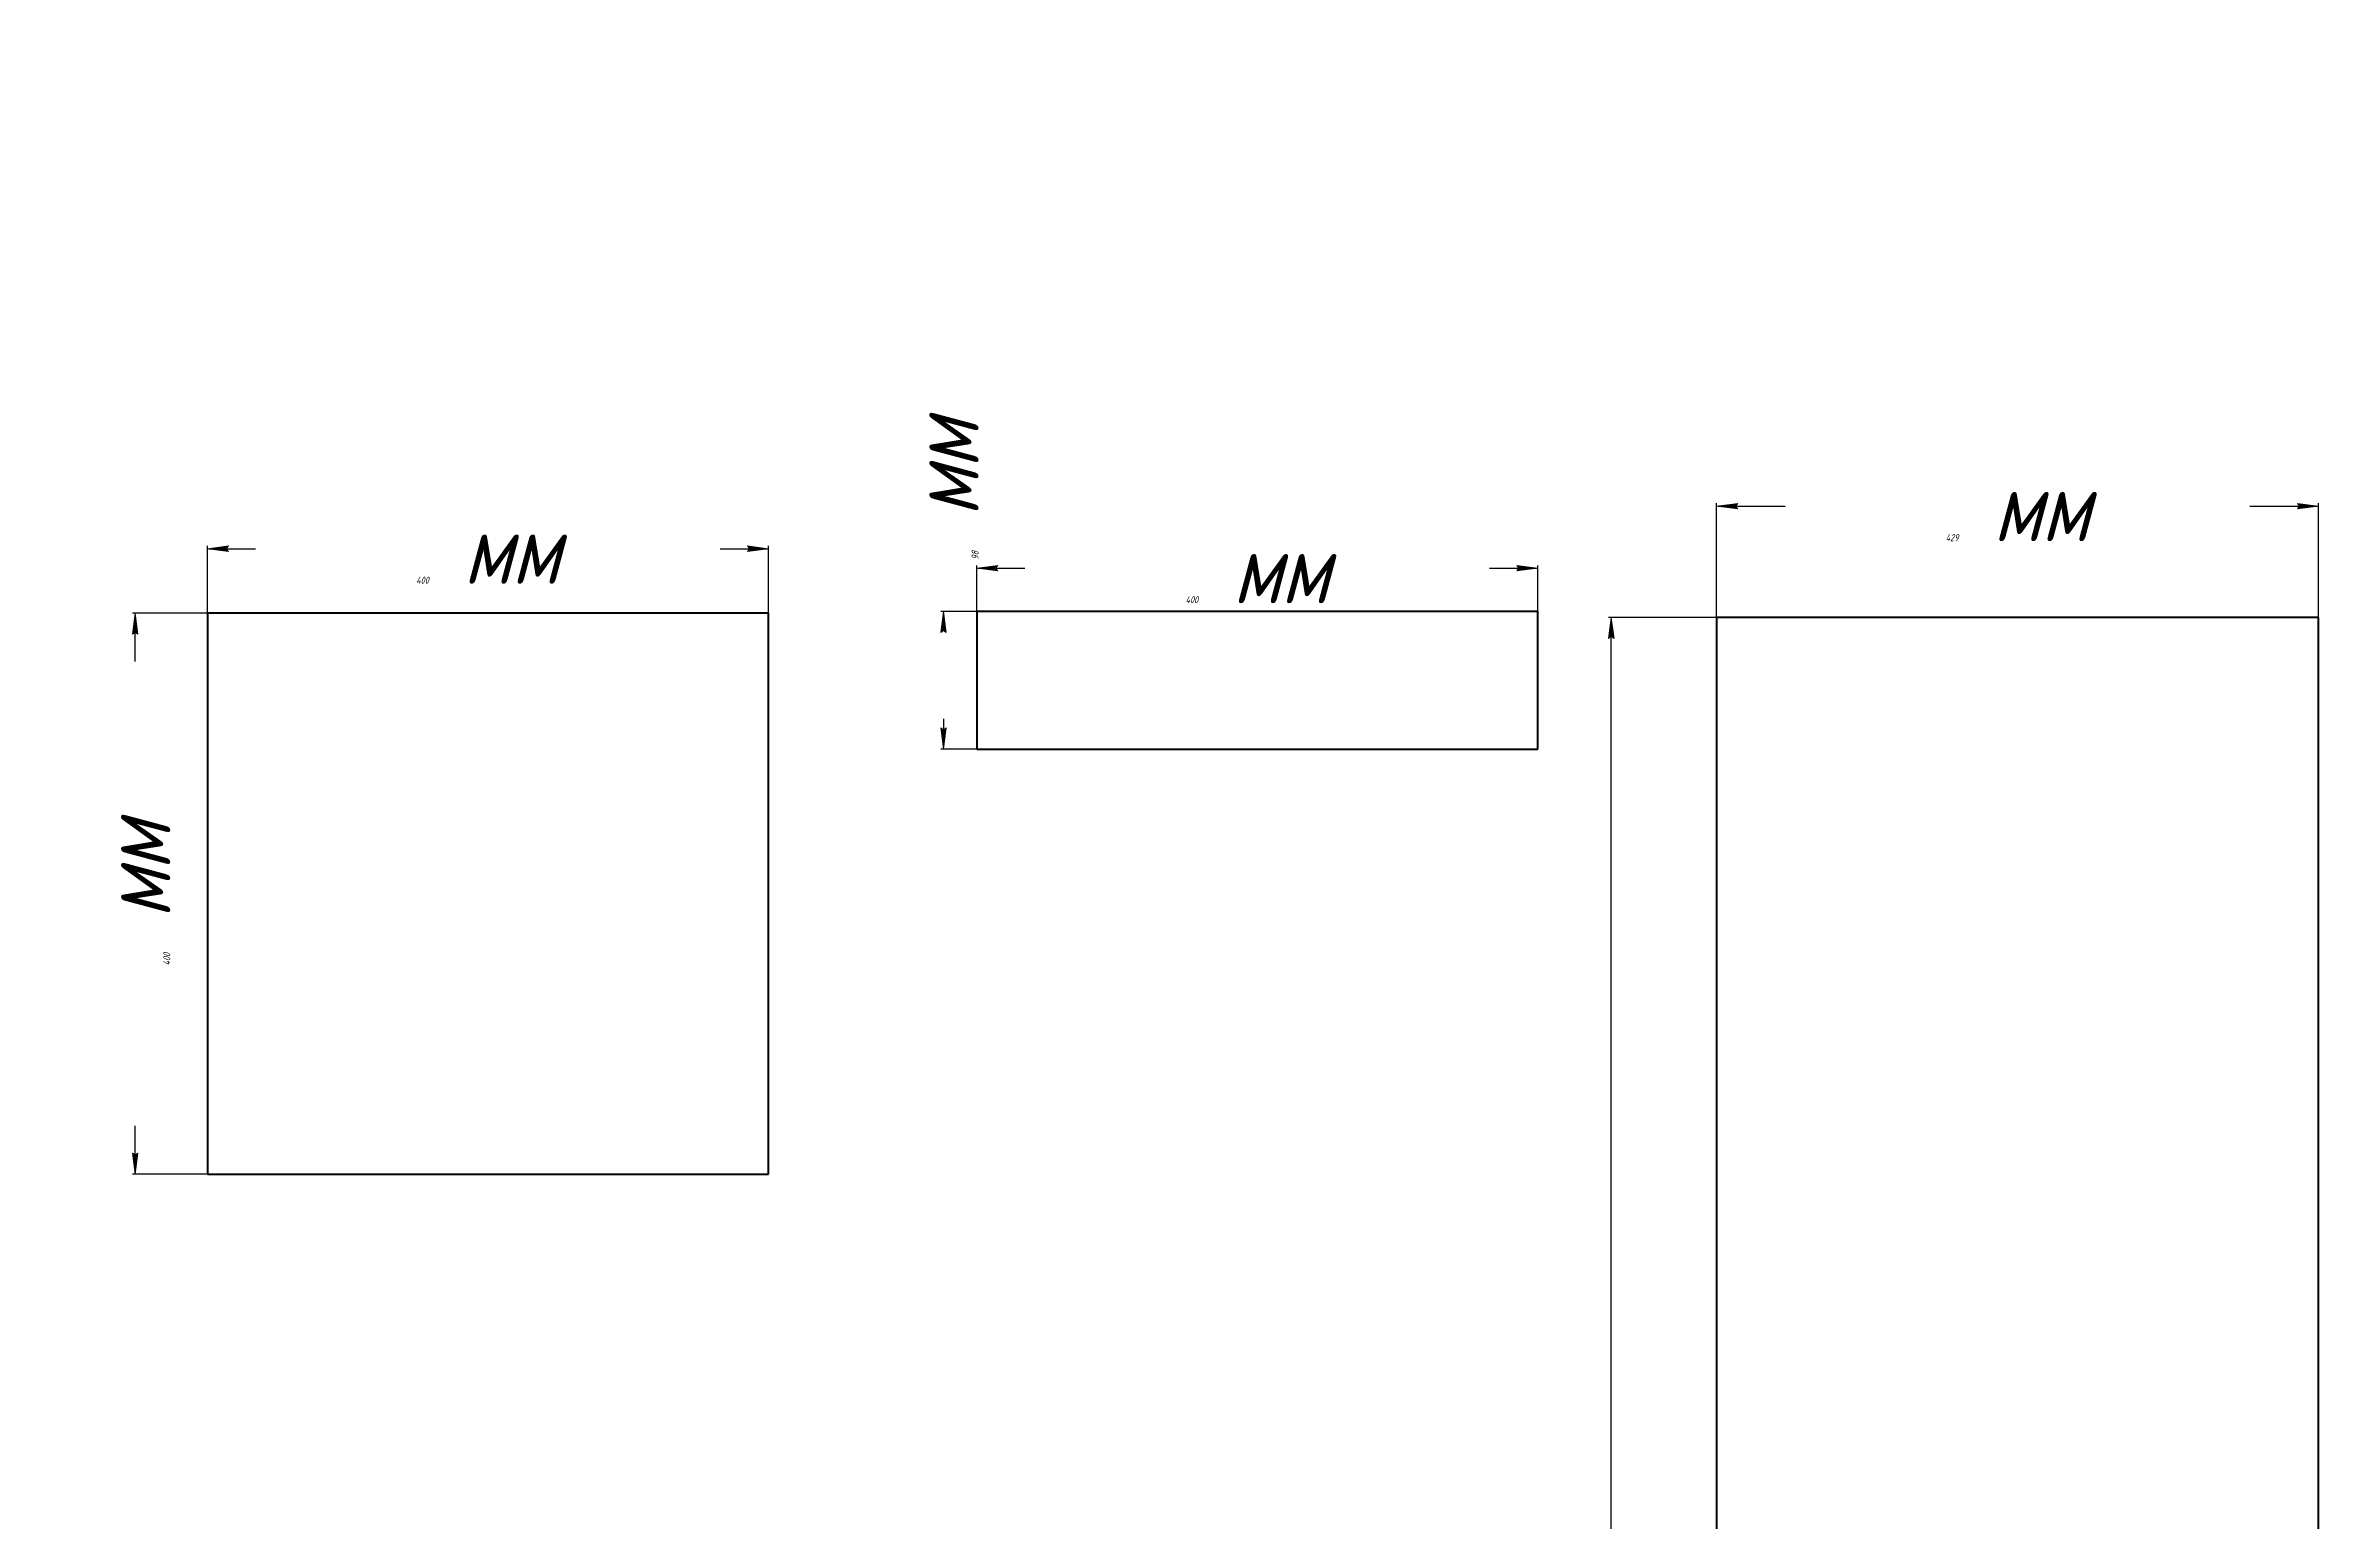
# Model space of a CAD drawing. Header units: millimetres. Extents: x -961 to 2056, y -963 to 1329.
# Drawn here: x 436 to 2056, y 259 to 1311 of the extents above; entities that cross this region are included whole.
import ezdxf

# ---------------------------------------------------------------- set-up
doc = ezdxf.new("R2010")
doc.units = ezdxf.units.MM
doc.linetypes.add('K5LT_BASIC', pattern=[0])
doc.linetypes.add('K5LT_THIN', pattern=[0])
doc.styles.add('KDIMTEXTSTYLE', font='GOST_AU.SHX', dxfattribs={"width": 0.96, "oblique": 15, "height": 5})
doc.dimstyles.new('KDIMSTYLE (1.00)', dxfattribs={"dimtxt": 5, "dimasz": 1, "dimexe": 2, "dimexo": 0, "dimgap": 1, "dimtad": 1, "dimtxsty": 'KDIMTEXTSTYLE', "dimsah": 1, "dimcen": 0, "dimdle": 1, "dimadec": 0, "dimazin": 0, "dimtfac": 0.667, "dimtmove": 0, "dimatfit": 3, "dimfxl": 1, "dimtvp": 1, "dimtolj": 1, "dimtzin": 0, "dimarcsym": 0})

# ---------------------------------------------------------------- blocks, each defined once
blk = doc.blocks.new('U1')
at = {"color": 150, "linetype": 'K5LT_BASIC', "lineweight": 60, "true_color": 0x0080ff}
for p, q in [((2056.450083369216, 903.5763885884953), (1627.450083369216, 903.5763885884953)), ((1627.450083369216, 903.5763885884953), (1627.450083369216, -793.4236114115047)), ((2056.450083369216, -793.4236114115047), (2056.450083369216, 903.5763885884953)), ((1627.450083369216, -793.4236114115047), (2056.450083369216, -793.4236114115047))]:
    blk.add_line(p, q, dxfattribs=at)
blk = doc.blocks.new('U2')
at = {"color": 150, "linetype": 'K5LT_BASIC', "lineweight": 60, "true_color": 0x0080ff}
for p, q in [((1500.064601652688, 907.7499919381154), (1100.064601652688, 907.7499919381154)), ((1100.064601652688, 907.7499919381154), (1100.064601652688, 809.7499919381154)), ((1500.064601652688, 809.7499919381154), (1500.064601652688, 907.7499919381154)), ((1100.064601652688, 809.7499919381154), (1500.064601652688, 809.7499919381154))]:
    blk.add_line(p, q, dxfattribs=at)
blk = doc.blocks.new('KDIMARROW_01')
blk.add_hatch(color=0).paths.add_polyline_path([(0, 0), (-15, 1.974787473678591), (-13.5, 1.7e-15), (-15, -1.974787473678587)])
at = {"color": 0, "linetype": 'K5LT_THIN', "lineweight": 18}
for p, q in [((-13.5, 1.7e-15), (-15, 1.974787473678591)), ((-15, 1.974787473678591), (0, 0)), ((0, 0), (-15, -1.974787473678587)), ((-15, -1.974787473678587), (-13.5, 1.7e-15)), ((0, 0), (-1, 0))]:
    blk.add_line(p, q, dxfattribs=at)

msp = doc.modelspace()

# ---------------------------------------------------------------- linework, layer by layer
at = {"color": 150, "linetype": 'K5LT_BASIC', "lineweight": 60, "true_color": 0x0080ff}
for p, q in [((951.7301652696199, 906.6101832456674), (551.7301652696199, 906.6101832456674)), ((551.7301652696199, 906.6101832456674), (551.7301652696199, 506.6101832456674)), ((951.7301652696199, 506.6101832456674), (951.7301652696199, 906.6101832456674)), ((551.7301652696199, 506.6101832456674), (951.7301652696199, 506.6101832456674))]:
    msp.add_line(p, q, dxfattribs=at)

# ---------------------------------------------------------------- block references
for name in ['U2', 'U1']:
    msp.add_blockref(name, (0, 0))

# ---------------------------------------------------------------- dimensions: what is measured, and where the dimension line sits
at = {"color": 7}
for base, p1, p2, location in [((1076.398377431679, 907.7499919381154), (1100.064601652688, 809.7499919381154), (1100.064601652688, 907.7499919381154), (1076.398377431679, 994.5260219063771)), ((500.2980353356102, 906.6101832456674), (551.7301652696199, 506.6101832456674), (551.7301652696199, 906.6101832456674), (500.2980353356102, 706.6101832456674)), ((1552.3827868141, 903.5763885884953), (1627.450083369216, -793.4236114115047), (1627.450083369216, 903.5763885884953), (1552.3827868141, 55.07638858849532))]:
    msp.add_linear_dim(base=base, p1=p1, p2=p2, angle=90, location=location, dimstyle='KDIMSTYLE (1.00)', override={"dimexo": 0, "dimpost": '\\H5.0;\\W0.965;\\Q15;<>\\H5.0;\\W0.965;\\Q15;\\Q15;\\H50.00; мм\\Q15;\\H5.00;', "dimblk1": 'KDIMARROW_01', "dimblk2": 'KDIMARROW_01', "dimse1": 0, "dimse2": 0, "dimclrt": 7, "dimtolj": 1}, dxfattribs=at).render()
for base, p1, p2, location in [((2056.450083369216, 982.9118263059307), (1627.450083369216, 903.5763885884953), (2056.450083369216, 903.5763885884953), (1841.950083369216, 982.9118263059307)), ((951.7301652696199, 952.5763885884953), (551.7301652696199, 906.6101832456674), (951.7301652696199, 906.6101832456674), (751.7301652696199, 952.5763885884953)), ((1500.064601652688, 938.6726731219771), (1100.064601652688, 907.7499919381154), (1500.064601652688, 907.7499919381154), (1300.064601652688, 938.6726731219771))]:
    msp.add_linear_dim(base=base, p1=p1, p2=p2, location=location, dimstyle='KDIMSTYLE (1.00)', override={"dimexo": 0, "dimpost": '\\H5.0;\\W0.965;\\Q15;<>\\H5.0;\\W0.965;\\Q15;\\Q15;\\H50.00; мм\\Q15;\\H5.00;', "dimblk1": 'KDIMARROW_01', "dimblk2": 'KDIMARROW_01', "dimse1": 0, "dimse2": 0, "dimclrt": 7, "dimtolj": 1}, dxfattribs=at).render()

doc.saveas('drawing.dxf')
